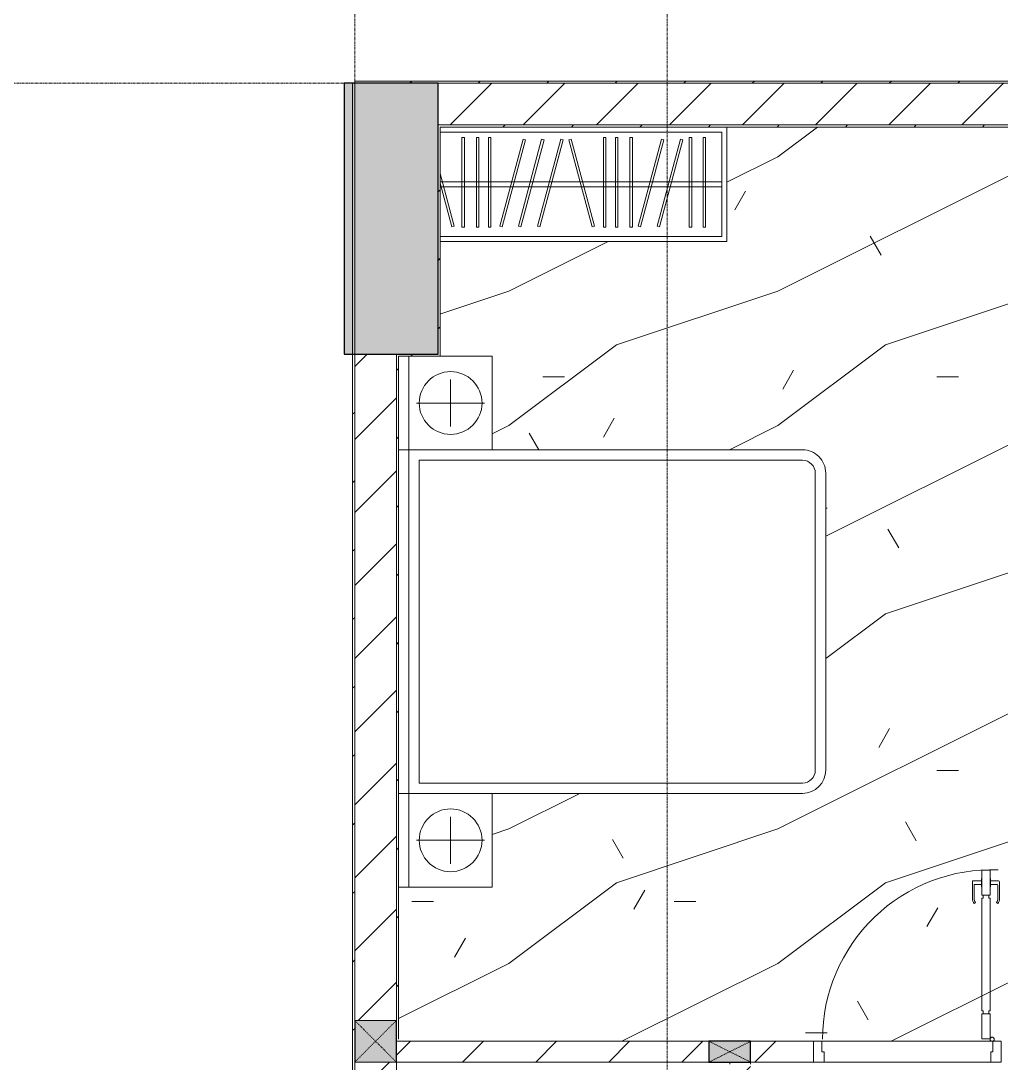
# Model space of a CAD drawing. Header units: millimetres. Extents: x 5121 to 246734, y -48180 to 129206.
# Drawn here: x 42851 to 47555, y 28832 to 33837 of the extents above; entities that cross this region are included whole.
import ezdxf

# ---------------------------------------------------------------- set-up
doc = ezdxf.new("R2010")
doc.units = ezdxf.units.MM
doc.linetypes.add('Dash', pattern=[6, 3, -3])
doc.linetypes.add('Grid Line', pattern=[22.225, 12.7, -3.175, 3.175, -3.175])
for name, color, linetype, lineweight in [('0-1', 7, 'Continuous', 5), ('A-DETL-GENF-1', 50, 'Continuous', 9), ('A-DOOR-1', 253, 'Continuous', 9), ('A-DOOR-2', 50, 'Continuous', 9), ('A-FLOR-1', 50, 'Continuous', 9), ('A-FLOR-PATT-1', 9, 'Continuous', 9), ('A-WALL', 113, 'Continuous', 9), ('A-WALL-1', 250, 'Continuous', 18), ('A-WALL-2', 50, 'Continuous', 9), ('A-WALL-PATT-1', 9, 'Continuous', 9), ('A-WALL-PATT-2', 50, 'Continuous', 9), ('A-WALL-PATT-3', 111, 'Continuous', 9), ('I-FURN-1', 253, 'Continuous', 9), ('S-COLS', 52, 'Continuous', 9), ('S-COLS-1', 7, 'Continuous', 5), ('S-COLS-2', 10, 'Continuous', 25), ('S-COLS-3', 50, 'Continuous', 9), ('S-COLS-4', 253, 'Continuous', 9), ('S-COLS-5', 52, 'Continuous', 25), ('S-COLS-6', 52, 'Dash', 9), ('S-COLS-HDLN', 52, 'Dash', 9), ('S-COLS-HDLN-1', 50, 'Dash', 9), ('S-GRID-1', 1, 'Grid Line', 9)]:
    doc.layers.add(name, color=color, linetype=linetype, lineweight=lineweight)
pattern_1 = [(45, (0, 0), (-175.3625, 175.3625), [])]
pattern_2 = [(45, (0, 0), (-164.4023, 164.4023), [])]

# ---------------------------------------------------------------- blocks, each defined once
blk = doc.blocks.new('NCV_TKTC_KET CAU_rvt-1-TKCS_MB TỔNG THỂ TẦNG 1')
at = {"layer": 'S-COLS-1'}
blk.add_hatch(color=256, dxfattribs=at).paths.add_polyline_path([(44402.6, 32236.9), (44852.6, 32237), (44852.6, 33536.9), (44402.6, 33536.9), (44402.6, 32237)])
at = {"layer": 'S-COLS-2'}
for p, q in [((44852.6, 33536.9), (44402.6, 33536.9)), ((44402.6, 33536.9), (44402.6, 32236.9)), ((44852.6, 32236.9), (44852.6, 33536.9)), ((44402.6, 32236.9), (44852.6, 32236.9))]:
    blk.add_line(p, q, dxfattribs=at)
blk = doc.blocks.new('DOOR_CW_01 CANH MO-PANEL KINH - DIW_01-900x2200-CỬA GỖ VÂN LAMINATE-553375-TKCS_MB TỔNG THỂ TẦNG 1')
at = {"layer": 'A-DETL-GENF-1'}
for p, q in [((-397, -182), (-397, -62)), ((-397, -62), (-357, -62)), ((-357, -62), (-357, -182)), ((-357, -182), (-397, -182)), ((-397, -196), (-391, -196)), ((-397, -738), (-397, -196)), ((-391, -196), (-391, -182)), ((-391, -182), (-363, -182)), ((-363, -182), (-363, -196)), ((-357, -196), (-363, -196)), ((-357, -196), (-357, -738)), ((-442, -737), (-442, -816.5)), ((-434, -799.5), (-434, -737)), ((-433.9, -711.2), (-427.3, -715.8)), ((-397, -738), (-391, -738)), ((-391, -752), (-391, -738)), ((-357, -738), (-363, -738)), ((-363, -738), (-363, -752)), ((-320.1, -711.2), (-326.7, -715.8)), ((-320, -799.5), (-320, -737)), ((-312, -737), (-312, -816.5)), ((-399, -792.2), (-399, -831.8)), ((-397, -792.2), (-399, -792.2)), ((-357, -752), (-397, -752)), ((-397, -752), (-397, -872)), ((-397, -792.2), (-397, -831.8)), ((-363, -752), (-391, -752)), ((-357, -872), (-357, -752)), ((-357, -792.2), (-357, -831.8)), ((-357, -792.2), (-355, -792.2)), ((-355, -792.2), (-355, -831.8)), ((-399, -820.5), (-438, -820.5)), ((-399, -803.5), (-430, -803.5)), ((-399, -831.8), (-397, -831.8)), ((-355, -831.8), (-357, -831.8)), ((-355, -803.5), (-324, -803.5)), ((-355, -820.5), (-316, -820.5)), ((-397, -872), (-357, -872))]:
    blk.add_line(p, q, dxfattribs=at)
blk.add_circle((-407, -60), 10, dxfattribs=at)
for centre, radius, start, end in [((-407, -60), 814, 268, 0), ((-397, -737), 45, 145, 180), ((-397, -737), 37, 145, 180), ((-357, -737), 37, 0, 35), ((-357, -737), 45, 360, 35), ((-430, -799.5), 4, 180, 270), ((-324, -799.5), 4, 270, 0), ((-438, -816.5), 4, 180, 270), ((-316, -816.5), 4, 270, 0)]:
    blk.add_arc(centre, radius, start, end, dxfattribs=at)
at = {"layer": 'A-DOOR-2'}
for p, q in [((-450, -50), (-450, 50)), ((-450, 50), (-400, 50)), ((-400, 50), (-400, 0)), ((400, 0), (400, 50)), ((400, 50), (450, 50)), ((450, 50), (450, -50)), ((-410, -50), (-450, -50)), ((-410, 0), (-410, -50)), ((-400, 0), (-410, 0)), ((-407, -50), (-382, -50)), ((410, 0), (400, 0)), ((410, -50), (410, 0)), ((450, -50), (410, -50))]:
    blk.add_line(p, q, dxfattribs=at)
blk = doc.blocks.new('GIUONG NGU-2TAB-1600x2000 - GIUONG NGU-2TAB-1600x2000-842839-TKCS_MB TỔNG THỂ TẦNG 1')
at = {"layer": 'I-FURN-1'}
for p, q in [((8.5, 0), (8.5, -50)), ((458.5, -50), (458.5, 0)), ((458.5, 0), (458.5, -50)), ((2108.2, -50), (2108.2, 0)), ((458.5, -50), (8.5, -50)), ((8.5, -50), (8.5, -450.3)), ((8.5, -50), (458.5, -50)), ((458.5, -50), (8.5, -50)), ((8.5, -50), (8.5, -450.3)), ((458.5, -450.3), (458.5, -50)), ((2108.2, -50), (458.5, -50)), ((458.5, -50), (458.5, -1938.9)), ((458.5, -50), (2108.2, -50)), ((458.5, -1938.9), (458.5, -50)), ((458.5, -450.3), (458.5, -50)), ((458.5, -50), (2108.2, -50)), ((2108.2, 0), (2108.2, -50)), ((2558.2, -50), (2108.2, -50)), ((2108.2, -50), (2108.2, -450.3)), ((2108.2, -1938.9), (2108.2, -50)), ((2108.2, -50), (2558.2, -50)), ((2108.2, -50), (2558.2, -50)), ((2108.2, -450.3), (2108.2, -50)), ((2108.2, -50), (2108.2, -1938.9)), ((2558.2, -50), (2558.2, 0)), ((2558.2, -450.3), (2558.2, -50)), ((2558.2, -50), (2558.2, -450.3)), ((233.5, -86.8), (233.5, -413.5)), ((508.5, -100), (2058.2, -100)), ((508.5, -1938.9), (508.5, -100)), ((2058.2, -100), (2058.2, -1938.9)), ((2333.2, -86.8), (2333.2, -413.5)), ((120.2, -250.2), (346.8, -250.2)), ((2446.5, -250.2), (2219.8, -250.2)), ((8.5, -450.3), (458.5, -450.3)), ((8.5, -450.3), (458.5, -450.3)), ((2108.2, -450.3), (2558.2, -450.3)), ((2558.2, -450.3), (2108.2, -450.3)), ((1997.1, -2000), (569.6, -2000)), ((569.6, -2050), (1997.1, -2050)), ((1997.1, -2050), (569.6, -2050))]:
    blk.add_line(p, q, dxfattribs=at)
for centre in [(233.5, -250.2), (2333.2, -250.2)]:
    blk.add_circle(centre, 150.7, dxfattribs=at)
for centre, radius, start, end in [((569.6, -1938.9), 111.1, 180, 270), ((569.6, -1938.9), 111.1, 180, 270), ((569.6, -1938.9), 61.1, 180, 270), ((1997.1, -1938.9), 111.1, 270, 360), ((1997.1, -1938.9), 61.1, 270, 0), ((1997.1, -1938.9), 111.1, 270, 0)]:
    blk.add_arc(centre, radius, start, end, dxfattribs=at)
blk = doc.blocks.new('TU QUAN AO-SUITE ROOM_3 - TU QUAN AO-SUITE ROOM_3-V12-TKCS_MB TỔNG THỂ TẦNG 1')
at = {"layer": 'I-FURN-1'}
for p, q in [((-550, -125), (-550, -1500)), ((-550, -1500), (-550, -125)), ((-550, -125), (-550, -576)), ((-526, -1476), (-526, -125)), ((-526, -125), (-526, -600)), ((-478.3, -181.1), (-269, -125)), ((-222.7, -125), (-475.2, -192.7)), ((-287, -125), (-287, -576)), ((-263, -125), (-263, -576)), ((-24, -124.8), (-24, -1476)), ((-475.2, -192.7), (-478.3, -181.1)), ((-480.1, -229.7), (-50.1, -229.7)), ((-480.1, -241.7), (-480.1, -229.7)), ((-50.1, -241.7), (-480.1, -241.7)), ((-50.1, -229.7), (-50.1, -241.7)), ((-480.1, -299.2), (-50.1, -299.2)), ((-480.1, -311.2), (-480.1, -299.2)), ((-50.1, -299.2), (-50.1, -311.2)), ((-50.1, -311.2), (-480.1, -311.2)), ((-480.1, -356.4), (-50.1, -356.4)), ((-480.1, -368.4), (-480.1, -356.4)), ((-50.1, -368.4), (-480.1, -368.4)), ((-50.1, -356.4), (-50.1, -368.4)), ((-475.2, -411.5), (-478.3, -423.1)), ((-478.3, -423.1), (-61.3, -534.9)), ((-58.2, -523.3), (-475.2, -411.5)), ((-475.2, -500.3), (-478.3, -511.9)), ((-58.2, -612.1), (-475.2, -500.3)), ((-478.3, -511.9), (-61.3, -623.6)), ((-61.3, -534.9), (-58.2, -523.3)), ((-526, -1476), (-526, -600)), ((-475.2, -591.5), (-478.3, -603.1)), ((-58.2, -703.3), (-475.2, -591.5)), ((-287, -576), (-287, -1476)), ((-263, -576), (-263, -1476)), ((-478.3, -603.1), (-61.3, -714.9)), ((-61.3, -623.6), (-58.2, -612.1)), ((-478.3, -853.9), (-61.3, -742.1)), ((-61.3, -714.9), (-58.2, -703.3)), ((-61.3, -742.1), (-58.2, -753.7)), ((-58.2, -753.7), (-475.2, -865.5)), ((-475.2, -865.5), (-478.3, -853.9)), ((-480.1, -908.6), (-480.1, -920.6)), ((-480.1, -908.6), (-480.1, -920.6)), ((-50.1, -908.6), (-480.1, -908.6)), ((-480.1, -920.6), (-50.1, -920.6)), ((-50.1, -920.6), (-50.1, -908.6)), ((-480.1, -965.8), (-480.1, -977.8)), ((-480.1, -965.8), (-480.1, -977.8)), ((-50.1, -965.8), (-480.1, -965.8)), ((-480.1, -977.8), (-50.1, -977.8)), ((-50.1, -977.8), (-50.1, -965.8)), ((-480.1, -1035.3), (-480.1, -1047.3)), ((-480.1, -1035.3), (-480.1, -1047.3)), ((-50.1, -1035.3), (-480.1, -1035.3)), ((-480.1, -1047.3), (-50.1, -1047.3)), ((-50.1, -1047.3), (-50.1, -1035.3)), ((-475.2, -1075.3), (-478.3, -1086.9)), ((-478.3, -1086.9), (-61.3, -1198.6)), ((-58.2, -1187.1), (-475.2, -1075.3)), ((-475.2, -1166.5), (-478.3, -1178.1)), ((-478.3, -1178.1), (-61.3, -1289.9)), ((-58.2, -1278.3), (-475.2, -1166.5)), ((-61.3, -1198.6), (-58.2, -1187.1)), ((-61.3, -1289.9), (-58.2, -1278.3)), ((-480.1, -1320.5), (-480.1, -1332.5)), ((-480.1, -1320.5), (-480.1, -1332.5)), ((-50.1, -1320.5), (-480.1, -1320.5)), ((-480.1, -1332.5), (-50.1, -1332.5)), ((-50.1, -1332.5), (-50.1, -1320.5)), ((-480.1, -1386.9), (-480.1, -1398.9)), ((-480.1, -1386.9), (-480.1, -1398.9)), ((-50.1, -1386.9), (-480.1, -1386.9)), ((-480.1, -1398.9), (-50.1, -1398.9)), ((-50.1, -1398.9), (-50.1, -1386.9)), ((-550, -1500), (0, -1500)), ((0, -1500), (-550, -1500)), ((-24, -1476), (-526, -1476))]:
    blk.add_line(p, q, dxfattribs=at)
blk = doc.blocks.new('G1_SOF - BO TRU - 100x200-V74-TKCS_MB TỔNG THỂ TẦNG 1')
at = {"layer": 'S-COLS-3'}
blk.add_hatch(color=256, dxfattribs=at).paths.add_polyline_path([(50, -100), (50, 100), (-50, 100), (-50, -100), (-44.8, -100)])
at = {"layer": 'S-COLS-2'}
for p, q in [((50, 100), (-50, 100)), ((-50, 100), (-50, -100)), ((50, -100), (50, 100)), ((-50, -100), (50, -100))]:
    blk.add_line(p, q, dxfattribs=at)
at = {"layer": 'S-COLS-HDLN-1'}
for p, q in [((50, 100), (-50, -100)), ((-50, 100), (50, -100))]:
    blk.add_line(p, q, dxfattribs=at)
blk = doc.blocks.new('NCV_TKTC_TANG 1_rvt-1-TKCS_MB TỔNG THỂ TẦNG 1')
at = {"layer": 'A-FLOR-PATT-1'}
h = blk.add_hatch(dxfattribs=at)
h.set_pattern_fill('FP_6', color=256, style=0, pattern_type=2)
h.set_pattern_definition([(0, (0, 0), (2519.68, 629.92), [103.937, -1785.823, 103.937, -1785.823, -10078.72]), (0, (0, 0), (2519.68, 629.92), [-3779.52, 103.937, -3675.583, 103.937, -1785.823, -4409.44]), (0, (0, 0), (2519.68, 629.92), [-9448.8, 103.937, -1155.903, 103.937, -3045.663]), (120, (944.9, 314.96), (-1805.367, 1867.147), [103.94, -1785.82, 103.94, -11864.54]), (120, (944.9, 314.96), (-1805.367, 1867.147), [-1993.697, -1785.823, 103.937, -3675.583, -6299.2]), (120, (944.9, 314.96), (-1805.367, 1867.147), [-7559.04, 103.937, -1785.823, 103.937, -4305.503]), (120, (944.9, 314.96), (-1805.367, 1867.147), [-9552.74, -1155.9, 103.94, -3045.66]), (240, (1259.84, 1574.8), (-714.313, -2497.067), [103.94, -1785.82, 103.94, -11864.54]), (240, (1259.84, 1574.8), (-714.313, -2497.067), [-1993.697, -1785.823, 103.937, -3675.583, -6299.2]), (240, (1259.84, 1574.8), (-714.313, -2497.067), [-7559.04, 103.937, -1785.823, 103.937, -4305.503]), (240, (1259.84, 1574.8), (-714.313, -2497.067), [-9552.74, -1155.9, 103.94, -3045.66])])
h.paths.add_polyline_path([(44662.6, 28936.9), (47642.6, 28936.9), (47642.6, 32436.9), (47652.6, 32436.9), (47652.6, 33236.9), (47642.6, 33236.9), (47642.6, 33326.9), (46237.6, 33326.9), (46237.6, 32776.9), (44862.6, 32776.9), (44861, 32226.9), (45112.9, 32226.8), (45112.9, 31776.8), (46601.5, 31776.8), (46630.2, 31773), (46657, 31761.9), (46680, 31744.2), (46697.7, 31721.2), (46709, 31693.1), (46712.6, 31665.7), (46712.6, 30238.2), (46708.8, 30209.5), (46697.7, 30182.7), (46680, 30159.7), (46657, 30142), (46630.2, 30130.9), (46601.5, 30127.1), (45112.9, 30127.1), (45112.9, 29677.1), (44662.6, 29677.1), (44662.6, 28946.9)])
h = blk.add_hatch(dxfattribs=at)
h.set_pattern_fill('FP_4', color=256, style=0, pattern_type=2)
h.set_pattern_definition([(216.87, (516.46, 1291.15), (3873.4454, 2582.3069), [645.575, -5810.175]), (206.565, (1291.15, 903.8), (-1291.1515, -1291.149), [1443.55, -1443.55]), (198.435, (1291.15, 258.23), (-2582.2983, -1291.1527), [816.596, -3266.38])])
h.paths.add_polyline_path([(44662.6, 28936.9), (47642.6, 28936.9), (47642.6, 32436.9), (47652.6, 32436.9), (47652.6, 33236.9), (47642.6, 33236.9), (47642.6, 33326.9), (46237.6, 33326.9), (46237.6, 32776.9), (44862.6, 32776.9), (44861, 32226.9), (45112.9, 32226.8), (45112.9, 31776.8), (46601.5, 31776.8), (46630.2, 31773), (46657, 31761.9), (46680, 31744.2), (46697.7, 31721.2), (46709, 31693.1), (46712.6, 31665.7), (46712.6, 30238.2), (46708.8, 30209.5), (46697.7, 30182.7), (46680, 30159.7), (46657, 30142), (46630.2, 30130.9), (46601.5, 30127.1), (45112.9, 30127.1), (45112.9, 29677.1), (44662.6, 29677.1), (44662.6, 28946.9)])
at = {"layer": 'A-WALL-PATT-1'}
h = blk.add_hatch(dxfattribs=at)
h.set_pattern_fill('FP_2', color=256, style=0, pattern_type=2)
h.set_pattern_definition(pattern_1)
h.paths.add_polyline_path([(44662.6, 28836.9), (46152.6, 28836.9), (46152.6, 28936.9), (44652.6, 28936.9), (44652.6, 28836.9)])
h.paths.add_polyline_path([(49100.7, 28836.9), (49452.6, 28836.9), (49452.6, 28936.9), (48654.2, 28936.9), (48654.2, 28836.9), (48953.1, 28836.9)])
h.paths.add_polyline_path([(46654.6, 28836.9), (46654.6, 28936.9), (46352.6, 28936.9), (46352.6, 28836.9)])
h.paths.add_polyline_path([(47652.6, 28836.9), (47854.2, 28836.9), (47854.2, 28936.9), (47554.6, 28936.9), (47554.6, 28836.9)])
h = blk.add_hatch(dxfattribs=at)
h.set_pattern_fill('FP_2', color=256, style=0, pattern_type=2)
h.set_pattern_definition(pattern_1)
h.paths.add_polyline_path([(46352.6, 27836.9), (46352.6, 27886.9), (46252.6, 27886.9), (46252.6, 27836.9)])
h.paths.add_polyline_path([(46252.6, 28786.9), (46352.6, 28786.9), (46352.6, 28836.9), (46252.6, 28836.9), (46252.6, 28826.9)])
at = {"layer": 'A-WALL-PATT-2'}
h = blk.add_hatch(dxfattribs=at)
h.set_pattern_fill('FP_10', color=256, style=0, pattern_type=2)
h.set_pattern_definition(pattern_2)
h.paths.add_polyline_path([(47642.6, 33326.9), (47642.6, 33336.9), (44852.6, 33336.9), (44852.6, 33326.9), (47627.1, 33326.9)])
h = blk.add_hatch(dxfattribs=at)
h.set_pattern_fill('FP_10', color=256, style=0, pattern_type=2)
h.set_pattern_definition(pattern_2)
h.paths.add_polyline_path([(44861, 32226.9), (44862.6, 32226.9), (44862.6, 33326.9), (44852.6, 33326.9), (44852.6, 32226.9)])
h = blk.add_hatch(dxfattribs=at)
h.set_pattern_fill('FP_10', color=256, style=0, pattern_type=2)
h.set_pattern_definition(pattern_2)
h.paths.add_polyline_path([(44662.6, 28936.9), (44662.6, 32236.9), (44652.6, 32236.9), (44652.6, 28936.9)])
h = blk.add_hatch(dxfattribs=at)
h.set_pattern_fill('FP_10', color=256, style=0, pattern_type=2)
h.set_pattern_definition(pattern_2)
h.paths.add_polyline_path([(44662.6, 32226.9), (44852.6, 32226.9), (44852.6, 32236.9), (44662.6, 32236.9)])
h = blk.add_hatch(dxfattribs=at)
h.set_pattern_fill('FP_10', color=256, style=0, pattern_type=2)
h.set_pattern_definition(pattern_2)
h.paths.add_polyline_path([(44652.6, 25836.9), (44662.6, 25836.9), (44662.6, 28836.9), (44652.6, 28836.9), (44652.6, 26654.4)])
at = {"layer": 'A-FLOR-1'}
for p, q in [((46694.6, 28936.9), (47514.6, 28936.9)), ((47504.6, 28836.9), (46704.6, 28836.9))]:
    blk.add_line(p, q, dxfattribs=at)
at = {"layer": 'A-WALL-1'}
for p, q in [((47642.6, 33336.9), (44852.6, 33336.9)), ((44852.6, 33336.9), (44852.6, 33326.9)), ((44852.6, 33326.9), (44852.6, 32236.9)), ((44862.6, 33326.9), (47642.6, 33326.9)), ((44862.6, 32226.9), (44862.6, 33326.9)), ((44652.6, 32236.9), (44652.6, 28936.9)), ((44662.6, 32236.9), (44652.6, 32236.9)), ((44852.6, 32236.9), (44662.6, 32236.9)), ((44662.6, 28946.9), (44662.6, 32226.9)), ((44662.6, 32226.9), (44852.6, 32226.9)), ((44852.6, 32226.9), (44862.6, 32226.9)), ((44662.6, 28936.9), (44652.6, 28936.9)), ((44652.6, 28936.9), (44652.6, 28836.9)), ((44652.6, 28936.9), (44662.6, 28936.9)), ((44652.6, 28836.9), (44662.6, 28836.9)), ((44652.6, 28836.9), (44652.6, 25836.9)), ((44662.6, 28836.9), (44652.6, 28836.9)), ((46252.6, 28836.9), (46252.6, 28826.9)), ((46352.6, 28826.9), (46352.6, 28836.9))]:
    blk.add_line(p, q, dxfattribs=at)
at = {"layer": 'A-WALL-2'}
for p, q in [((46152.6, 28936.9), (44662.6, 28936.9)), ((46654.6, 28936.9), (46352.6, 28936.9)), ((46694.6, 28936.9), (47514.6, 28936.9)), ((44662.6, 28836.9), (46152.6, 28836.9)), ((46352.6, 28836.9), (46654.6, 28836.9)), ((47504.6, 28836.9), (46704.6, 28836.9))]:
    blk.add_line(p, q, dxfattribs=at)
at = {"layer": 'A-DOOR-1', "rotation": 180}
blk.add_blockref('DOOR_CW_01 CANH MO-PANEL KINH - DIW_01-900x2200-CỬA GỖ VÂN LAMINATE-553375-TKCS_MB TỔNG THỂ TẦNG 1', (47104.6, 28886.9), dxfattribs=at)
at = {"layer": 'I-FURN-1'}
for name, p, rotation in [('TU QUAN AO-SUITE ROOM_3 - TU QUAN AO-SUITE ROOM_3-V12-TKCS_MB TỔNG THỂ TẦNG 1', (44737.6, 33326.9), 89.9999999999998), ('GIUONG NGU-2TAB-1600x2000 - GIUONG NGU-2TAB-1600x2000-842839-TKCS_MB TỔNG THỂ TẦNG 1', (44662.6, 29668.6), 90.00000000000065)]:
    blk.add_blockref(name, p, dxfattribs=dict(at, rotation=rotation))
at = {"layer": 'S-COLS-4', "rotation": 89.99999999999945}
blk.add_blockref('G1_SOF - BO TRU - 100x200-V74-TKCS_MB TỔNG THỂ TẦNG 1', (46252.6, 28886.9), dxfattribs=at)
blk = doc.blocks.new('G1_SOF - BO TRU - 200x200-3050151-TKCS_MB TỔNG THỂ TẦNG 1')
at = {"layer": 'S-COLS-HDLN'}
for p, q in [((-100, 100), (100, -100)), ((100, 100), (-100, -100))]:
    blk.add_line(p, q, dxfattribs=at)

msp = doc.modelspace()

# ---------------------------------------------------------------- hatches: boundary and pattern name
at = {"layer": 'A-WALL-PATT-3'}
h = msp.add_hatch(dxfattribs=at)
h.set_pattern_fill('FP_43', color=256, style=0, pattern_type=2)
h.set_pattern_definition(pattern_2)
h.paths.add_polyline_path([(52527.6, 33536.9), (56442.6, 33536.9), (56442.6, 33546.9), (52427.6, 33546.9), (52427.6, 33536.9)])
h.paths.add_polyline_path([(48953.1, 33536.9), (51337.6, 33536.9), (51337.6, 33546.9), (44452.6, 33546.9), (44452.6, 33536.9), (48335.8, 33536.9)])
h = msp.add_hatch(dxfattribs=at)
h.set_pattern_fill('FP_1', color=256, style=0, pattern_type=2)
h.set_pattern_definition(pattern_1)
h.paths.add_polyline_path([(50256.9, 33336.9), (51337.6, 33336.9), (51337.6, 33536.9), (49652.9, 33534.5), (49652.9, 33336.9), (49787.5, 33336.9)])
h.paths.add_polyline_path([(52427.6, 33336.9), (52527.6, 33336.9), (52527.6, 33536.9), (52427.6, 33535.5), (52427.6, 33376.9)])
h.paths.add_polyline_path([(47752.6, 33336.9), (49452.9, 33336.9), (49452.9, 33536.9), (44852.6, 33536.9), (44852.6, 33336.9), (47727.6, 33336.9)])
h = msp.add_hatch(dxfattribs=at)
h.set_pattern_fill('FP_43', color=256, style=0, pattern_type=2)
h.set_pattern_definition(pattern_2)
h.paths.add_polyline_path([(44442.6, 25846.9), (44452.6, 25846.9), (44452.6, 32236.9), (44442.6, 32236.9), (44442.6, 26654.4)])
h = msp.add_hatch(dxfattribs=at)
h.set_pattern_fill('FP_1', color=256, style=0, pattern_type=2)
h.set_pattern_definition(pattern_1)
h.paths.add_polyline_path([(44602.6, 25836.9), (44652.6, 25836.9), (44652.6, 28836.9), (44452.6, 28836.9), (44452.6, 25836.9)])
h.paths.add_polyline_path([(44452.6, 29036.9), (44652.6, 29036.9), (44652.6, 32237), (44452.6, 32237), (44452.6, 29426.1)])
at = {"layer": 'S-COLS-1'}
msp.add_hatch(color=256, dxfattribs=at).paths.add_polyline_path([(44631.7, 28836.9), (44652.6, 28836.9), (44652.6, 29036.9), (44452.6, 29036.9), (44452.6, 28836.9)])

# ---------------------------------------------------------------- linework, layer by layer
at = {"layer": 'A-WALL'}
for p, q in [((49452.9, 33536.9), (44852.6, 33536.9)), ((44852.6, 33536.9), (49452.9, 33536.9)), ((44452.6, 29036.9), (44652.6, 29036.9)), ((44652.6, 28836.9), (44452.6, 28836.9))]:
    msp.add_line(p, q, dxfattribs=at)
at = {"layer": 'A-WALL-1'}
for p, q in [((44442.6, 33536.9), (44442.6, 25846.9)), ((44852.6, 33536.9), (44442.6, 33536.9)), ((51337.6, 33546.9), (44452.6, 33546.9)), ((44452.6, 33546.9), (44452.6, 33536.9)), ((44452.6, 25836.9), (44452.6, 33536.9)), ((44852.6, 33536.9), (44852.6, 33336.9)), ((44852.6, 33336.9), (49452.9, 33336.9)), ((44652.6, 32237), (44452.6, 32237)), ((44652.6, 29036.9), (44652.6, 32237)), ((44652.6, 25836.9), (44652.6, 28836.9))]:
    msp.add_line(p, q, dxfattribs=at)
at = {"layer": 'S-COLS'}
for p, q in [((44652.6, 29036.9), (44452.6, 29036.9)), ((44452.6, 28836.9), (44652.6, 28836.9))]:
    msp.add_line(p, q, dxfattribs=at)
at = {"layer": 'S-COLS-5'}
for p, q in [((44452.6, 29036.9), (44452.6, 28836.9)), ((44652.6, 28836.9), (44652.6, 29036.9))]:
    msp.add_line(p, q, dxfattribs=at)
at = {"layer": 'S-GRID-1'}
for p, q in [((44452.6, 23210.6), (44452.6, 78232.7)), ((45952.6, 23210.6), (45952.6, 78232.7)), ((125364.8, 33536.9), (35538.8, 33536.9))]:
    msp.add_line(p, q, dxfattribs=at)

# ---------------------------------------------------------------- block references
at = {"layer": '0-1'}
for name in ['NCV_TKTC_KET CAU_rvt-1-TKCS_MB TỔNG THỂ TẦNG 1', 'NCV_TKTC_TANG 1_rvt-1-TKCS_MB TỔNG THỂ TẦNG 1']:
    msp.add_blockref(name, (0, 0), dxfattribs=at)
at = {"layer": 'S-COLS-6'}
msp.add_blockref('G1_SOF - BO TRU - 200x200-3050151-TKCS_MB TỔNG THỂ TẦNG 1', (44552.6, 28936.9), dxfattribs=at)

doc.saveas('drawing.dxf')
